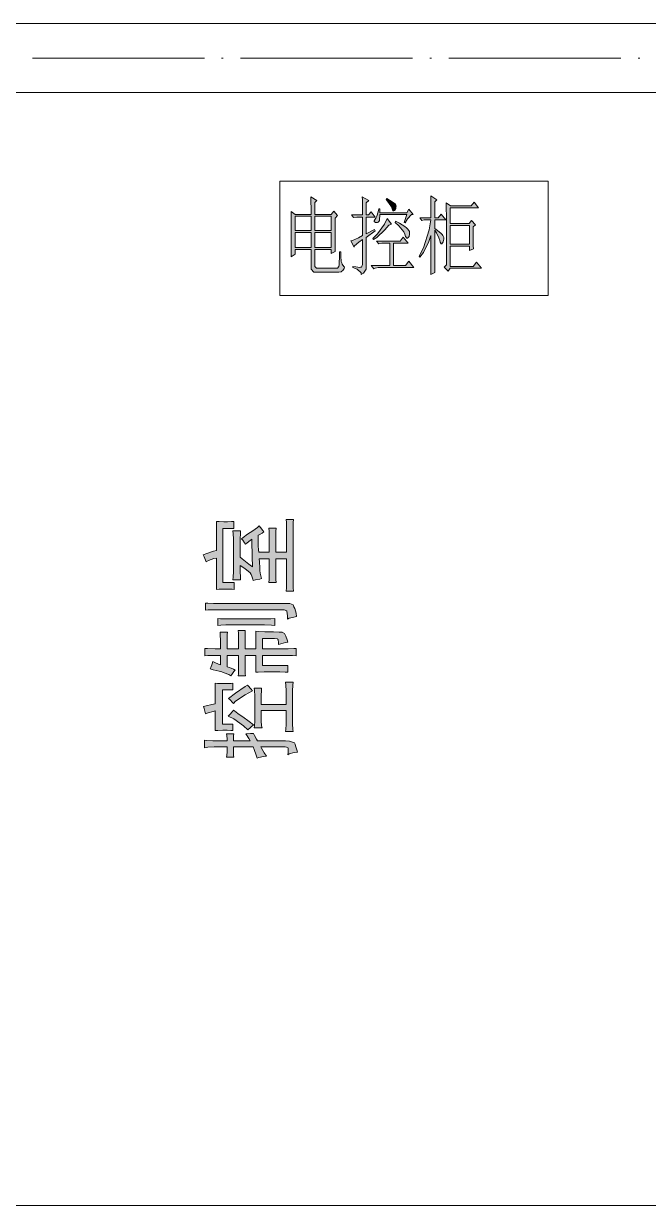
# Model space of a CAD drawing. Header units: millimetres. Extents: x 388 to 64525, y 87 to 607.
# Drawn here: x 64188.39 to 64210.19, y 498.21 to 539.42 of the extents above; entities that cross this region are included whole.
import ezdxf

# ---------------------------------------------------------------- set-up
doc = ezdxf.new("R2010")
doc.units = ezdxf.units.MM

msp = doc.modelspace()

# ---------------------------------------------------------------- hatches: boundary and pattern name
h = msp.add_hatch(color=0)
h.paths.add_polyline_path([(64198.419, 532.766), (64198.419, 532.935), (64198.416, 533.243), (64198.412, 533.382), (64198.624, 533.253), (64198.552, 533.175), (64198.552, 532.766), (64199.118, 532.766), (64199.211, 532.881), (64199.34, 532.72), (64199.258, 532.637), (64199.258, 532.175), (64199.261, 531.595), (64199.265, 531.476), (64199.125, 531.397), (64199.125, 531.537), (64198.552, 531.537), (64198.552, 531.014), (64198.552, 530.95), (64198.606, 530.885), (64198.663, 530.885), (64199.304, 530.885), (64199.344, 530.889), (64199.39, 530.95), (64199.398, 531.007), (64199.401, 531.061), (64199.412, 531.286), (64199.416, 531.455), (64199.462, 531.455), (64199.462, 531.308), (64199.476, 531.118), (64199.494, 531.071), (64199.509, 531.025), (64199.559, 530.95), (64199.591, 530.921), (64199.573, 530.874), (64199.527, 530.806), (64199.498, 530.785), (64199.469, 530.767), (64199.39, 530.745), (64199.34, 530.745), (64198.617, 530.745), (64198.516, 530.745), (64198.419, 530.86), (64198.419, 530.978), (64198.419, 531.537), (64197.864, 531.537), (64197.864, 531.372), (64197.724, 531.29), (64197.728, 531.491), (64197.732, 531.895), (64197.732, 532.103), (64197.732, 532.315), (64197.728, 532.698), (64197.724, 532.87), (64197.871, 532.766)])
h.paths.add_polyline_path([(64198.552, 532.128), (64198.552, 531.605), (64199.125, 531.605), (64199.125, 532.128)])
h.paths.add_polyline_path([(64197.864, 532.128), (64197.864, 531.605), (64198.419, 531.605), (64198.419, 532.128)])
h.paths.add_polyline_path([(64198.552, 532.698), (64198.552, 532.2), (64199.125, 532.2), (64199.125, 532.698)])
h.paths.add_polyline_path([(64197.864, 532.698), (64197.864, 532.2), (64198.419, 532.2), (64198.419, 532.698)])
h = msp.add_hatch(color=0)
h.dxf.hatch_style = 2
h.paths.add_polyline_path([(64200.652, 532.196), (64200.344, 531.964), (64200.344, 530.953), (64200.34, 530.86), (64200.25, 530.717), (64200.168, 530.663), (64200.168, 530.727), (64200.025, 530.849), (64199.881, 530.907), (64199.881, 530.953), (64199.982, 530.932), (64200.118, 530.914), (64200.15, 530.921), (64200.182, 530.925), (64200.215, 531.014), (64200.215, 531.093), (64200.215, 531.885), (64200.086, 531.792), (64199.942, 531.663), (64199.928, 531.627), (64199.813, 531.838), (64199.871, 531.856), (64200.071, 531.949), (64200.215, 532.024), (64200.215, 532.673), (64200.021, 532.673), (64199.906, 532.651), (64199.835, 532.745), (64200.215, 532.745), (64200.215, 532.952), (64200.211, 533.271), (64200.204, 533.382), (64200.437, 533.253), (64200.344, 533.164), (64200.344, 532.745), (64200.419, 532.745), (64200.512, 532.859), (64200.662, 532.673), (64200.344, 532.673), (64200.344, 532.082), (64200.634, 532.243)])
h = msp.add_hatch(color=0)
h.dxf.hatch_style = 2
h.paths.add_polyline_path([(64201.042, 533.279), (64201.06, 533.314), (64201.157, 533.261), (64201.289, 533.178), (64201.325, 533.15), (64201.361, 533.121), (64201.39, 533.053), (64201.383, 533.01), (64201.375, 532.97), (64201.358, 532.917), (64201.343, 532.906), (64201.332, 532.895), (64201.311, 532.884), (64201.289, 532.884), (64201.261, 532.924), (64201.246, 532.963), (64201.225, 533.024), (64201.121, 533.178)])
h = msp.add_hatch(color=0)
h.dxf.hatch_style = 2
h.paths.add_polyline_path([(64202.733, 532.211), (64202.733, 531.587), (64202.741, 530.849), (64202.744, 530.735), (64202.594, 530.663), (64202.601, 530.932), (64202.604, 531.612), (64202.604, 532.024), (64202.533, 531.817), (64202.339, 531.437), (64202.214, 531.268), (64202.196, 531.304), (64202.343, 531.595), (64202.543, 532.229), (64202.594, 532.573), (64202.371, 532.573), (64202.289, 532.548), (64202.214, 532.641), (64202.604, 532.641), (64202.604, 532.852), (64202.601, 533.236), (64202.594, 533.407), (64202.809, 533.268), (64202.733, 533.2), (64202.733, 532.641), (64202.855, 532.641), (64202.959, 532.77), (64203.117, 532.573), (64202.733, 532.573), (64202.733, 532.268), (64202.834, 532.204), (64202.959, 532.103), (64202.991, 532.067), (64203.02, 532.028), (64203.049, 531.956), (64203.049, 531.921), (64203.049, 531.903), (64203.038, 531.849), (64203.024, 531.809), (64203.009, 531.774), (64202.984, 531.734), (64202.963, 531.734), (64202.93, 531.792), (64202.913, 531.849), (64202.884, 531.942), (64202.794, 532.125)])
h = msp.add_hatch(color=0)
h.dxf.hatch_style = 2
h.paths.add_polyline_path([(64201.673, 532.487), (64201.759, 532.755), (64200.82, 532.755), (64200.82, 532.702), (64200.813, 532.619), (64200.809, 532.587), (64200.806, 532.555), (64200.781, 532.512), (64200.759, 532.497), (64200.738, 532.487), (64200.709, 532.476), (64200.698, 532.476), (64200.688, 532.476), (64200.666, 532.483), (64200.652, 532.494), (64200.637, 532.501), (64200.623, 532.515), (64200.623, 532.54), (64200.652, 532.598), (64200.68, 532.637), (64200.716, 532.698), (64200.766, 532.859), (64200.781, 532.963), (64200.82, 532.963), (64200.82, 532.823), (64201.759, 532.823), (64201.834, 532.942), (64201.981, 532.755), (64201.927, 532.755), (64201.787, 532.608), (64201.701, 532.465)])
h = msp.add_hatch(color=0)
h.paths.add_polyline_path([(64204.073, 532.329), (64204.073, 532.042), (64204.077, 531.663), (64204.084, 531.569), (64203.944, 531.501), (64203.944, 531.652), (64203.274, 531.652), (64203.274, 530.953), (64204.073, 530.953), (64204.195, 531.104), (64204.371, 530.885), (64203.274, 530.885), (64203.199, 530.781), (64203.07, 530.921), (64203.142, 531), (64203.142, 532.465), (64203.142, 532.666), (64203.138, 533.013), (64203.135, 533.164), (64203.282, 533.06), (64204.009, 533.06), (64204.109, 533.189), (64204.267, 532.988), (64203.274, 532.988), (64203.274, 532.444), (64203.934, 532.444), (64204.016, 532.548), (64204.156, 532.397)])
h.paths.add_polyline_path([(64203.274, 532.376), (64203.274, 531.724), (64203.944, 531.724), (64203.944, 532.376)])
h = msp.add_hatch(color=0)
h.dxf.hatch_style = 2
h.paths.add_polyline_path([(64201.135, 532.394), (64200.992, 532.222), (64200.72, 531.964), (64200.594, 531.885), (64200.576, 531.921), (64200.741, 532.082), (64200.985, 532.429), (64201.071, 532.616), (64201.229, 532.429)])
h = msp.add_hatch(color=0)
h.dxf.hatch_style = 2
h.paths.add_polyline_path([(64201.35, 532.487), (64201.368, 532.523), (64201.508, 532.454), (64201.698, 532.34), (64201.748, 532.297), (64201.798, 532.254), (64201.852, 532.164), (64201.856, 532.118), (64201.859, 532.071), (64201.845, 531.999), (64201.827, 531.978), (64201.813, 531.953), (64201.791, 531.931), (64201.766, 531.931), (64201.719, 531.999), (64201.694, 532.071), (64201.655, 532.157), (64201.483, 532.365)])
h = msp.add_hatch(color=0)
h.dxf.hatch_style = 2
h.paths.add_polyline_path([(64200.709, 531.827), (64201.526, 531.827), (64201.637, 531.967), (64201.805, 531.756), (64201.293, 531.756), (64201.293, 530.978), (64201.712, 530.978), (64201.834, 531.129), (64202.01, 530.907), (64200.827, 530.907), (64200.766, 530.907), (64200.655, 530.889), (64200.605, 530.871), (64200.523, 530.978), (64201.164, 530.978), (64201.164, 531.756), (64200.885, 531.756), (64200.781, 531.734)])
h = msp.add_hatch(color=0)
h.dxf.hatch_style = 2
h.paths.add_polyline_path([(64195.711, 521.394), (64195.711, 521.455), (64195.704, 521.623), (64195.696, 521.731), (64195.965, 521.731), (64195.958, 521.63), (64195.951, 521.462), (64195.951, 521.394), (64195.951, 520.81), (64196.015, 520.752), (64196.134, 520.656), (64196.191, 520.613), (64196.245, 520.57), (64196.338, 520.502), (64196.374, 520.473), (64196.374, 520.555), (64196.37, 520.749), (64196.366, 520.853), (64196.363, 520.96), (64196.359, 521.254), (64196.359, 521.437), (64196.302, 521.397), (64196.191, 521.315), (64196.134, 521.268), (64196.105, 521.315), (64196.037, 521.405), (64195.994, 521.451), (64196.048, 521.501), (64196.202, 521.612), (64196.295, 521.673), (64196.392, 521.734), (64196.549, 521.849), (64196.61, 521.899), (64196.653, 521.842), (64196.739, 521.741), (64196.779, 521.698), (64196.718, 521.652), (64196.61, 521.591), (64196.571, 521.573), (64196.574, 521.455), (64196.581, 521.294), (64196.581, 521.247), (64196.581, 521.204), (64196.589, 521.071), (64196.596, 520.989), (64196.961, 520.989), (64196.961, 521.437), (64196.961, 521.523), (64196.954, 521.713), (64196.947, 521.82), (64197.201, 521.82), (64197.194, 521.713), (64197.187, 521.523), (64197.187, 521.437), (64197.187, 520.989), (64197.567, 520.989), (64197.567, 521.698), (64197.567, 521.809), (64197.56, 522.021), (64197.552, 522.125), (64197.803, 522.125), (64197.8, 522.021), (64197.792, 521.809), (64197.792, 521.698), (64197.792, 520.057), (64197.792, 519.961), (64197.8, 519.746), (64197.803, 519.627), (64197.552, 519.627), (64197.56, 519.746), (64197.567, 519.961), (64197.567, 520.057), (64197.567, 520.752), (64197.187, 520.752), (64197.187, 520.358), (64197.187, 520.247), (64197.194, 520.032), (64197.201, 519.932), (64196.947, 519.932), (64196.954, 520.032), (64196.961, 520.254), (64196.961, 520.369), (64196.961, 520.752), (64196.61, 520.752), (64196.617, 520.645), (64196.632, 520.444), (64196.639, 520.348), (64196.646, 520.254), (64196.675, 520.111), (64196.696, 520.068), (64196.632, 520.05), (64196.485, 520.018), (64196.399, 520), (64196.395, 520.05), (64196.359, 520.154), (64196.331, 520.208), (64196.302, 520.262), (64196.112, 520.416), (64195.951, 520.516), (64195.951, 520.405), (64195.951, 520.308), (64195.958, 520.118), (64195.965, 520.022), (64195.696, 520.022), (64195.704, 520.118), (64195.711, 520.308), (64195.711, 520.405)])
h = msp.add_hatch(color=0)
h.dxf.hatch_style = 2
h.paths.add_polyline_path([(64194.657, 520.889), (64194.786, 520.939), (64195.016, 521.018), (64195.123, 521.046), (64195.123, 522.057), (64195.213, 522.05), (64195.374, 522.046), (64195.446, 522.046), (64195.51, 522.046), (64195.65, 522.05), (64195.725, 522.057), (64195.725, 521.809), (64195.345, 521.809), (64195.345, 519.932), (64195.739, 519.932), (64195.739, 519.685), (64195.671, 519.692), (64195.528, 519.696), (64195.46, 519.696), (64195.381, 519.696), (64195.213, 519.692), (64195.123, 519.685), (64195.123, 520.774), (64195.03, 520.76), (64194.847, 520.695), (64194.758, 520.652), (64194.743, 520.702), (64194.693, 520.821)])
h = msp.add_hatch(color=0)
h.dxf.hatch_style = 2
h.paths.add_polyline_path([(64194.743, 519.212), (64194.815, 519.208), (64195.016, 519.201), (64195.152, 519.201), (64197.581, 519.201), (64197.678, 519.201), (64197.8, 519.144), (64197.825, 519.083), (64197.85, 519.026), (64197.896, 518.854), (64197.918, 518.742), (64197.825, 518.725), (64197.663, 518.682), (64197.595, 518.653), (64197.595, 518.746), (64197.588, 518.875), (64197.581, 518.911), (64197.574, 518.943), (64197.481, 518.979), (64197.398, 518.979), (64195.152, 518.979), (64195.03, 518.979), (64194.826, 518.972), (64194.743, 518.965)])
h = msp.add_hatch(color=0)
h.dxf.hatch_style = 2
h.paths.add_polyline_path([(64195.166, 518.674), (64195.263, 518.667), (64195.438, 518.664), (64195.517, 518.664), (64196.682, 518.664), (64196.779, 518.664), (64197.019, 518.667), (64197.158, 518.674), (64197.158, 518.427), (64197.04, 518.438), (64196.8, 518.449), (64196.682, 518.449), (64195.517, 518.449), (64195.446, 518.449), (64195.27, 518.438), (64195.166, 518.427)])
h = msp.add_hatch(color=0)
h.dxf.hatch_style = 2
h.paths.add_polyline_path([(64194.994, 517.17), (64195.066, 517.134), (64195.198, 517.08), (64195.263, 517.055), (64195.263, 517.381), (64195.087, 517.381), (64194.815, 517.377), (64194.715, 517.37), (64194.715, 517.628), (64194.808, 517.625), (64195.08, 517.617), (64195.263, 517.617), (64195.263, 517.786), (64195.263, 517.9), (64195.256, 518.101), (64195.249, 518.191), (64195.503, 518.191), (64195.496, 518.112), (64195.489, 517.915), (64195.489, 517.797), (64195.489, 517.617), (64195.894, 517.617), (64195.894, 517.9), (64195.894, 517.983), (64195.886, 518.162), (64195.879, 518.259), (64196.119, 518.259), (64196.119, 517.617), (64196.499, 517.617), (64196.499, 518.227), (64196.581, 518.219), (64196.814, 518.212), (64196.961, 518.209), (64197.108, 518.205), (64197.309, 518.198), (64197.363, 518.198), (64197.416, 518.194), (64197.492, 518.148), (64197.517, 518.101), (64197.542, 518.055), (64197.588, 517.926), (64197.61, 517.843), (64197.531, 517.832), (64197.37, 517.793), (64197.284, 517.764), (64197.284, 517.836), (64197.273, 517.926), (64197.266, 517.943), (64197.255, 517.961), (64197.144, 517.979), (64197.047, 517.979), (64196.725, 517.979), (64196.725, 517.617), (64197.495, 517.617), (64197.617, 517.617), (64197.818, 517.625), (64197.904, 517.628), (64197.904, 517.37), (64197.771, 517.377), (64197.567, 517.381), (64197.495, 517.381), (64196.725, 517.381), (64196.725, 517.033), (64197.61, 517.033), (64197.61, 516.797), (64197.517, 516.804), (64197.327, 516.808), (64197.23, 516.808), (64196.922, 516.808), (64196.786, 516.808), (64196.574, 516.804), (64196.499, 516.797), (64196.499, 517.381), (64196.119, 517.381), (64196.119, 517.023), (64196.119, 516.922), (64196.126, 516.747), (64196.134, 516.675), (64195.879, 516.675), (64195.886, 516.747), (64195.894, 516.922), (64195.894, 517.023), (64195.894, 517.381), (64195.489, 517.381), (64195.489, 516.99), (64195.571, 516.962), (64195.711, 516.904), (64195.768, 516.876), (64195.725, 516.826), (64195.657, 516.725), (64195.628, 516.675), (64195.557, 516.715), (64195.395, 516.783), (64195.306, 516.808), (64195.213, 516.836), (64195.009, 516.886), (64194.897, 516.912), (64194.926, 516.965), (64194.976, 517.094)])
h = msp.add_hatch(color=0)
h.dxf.hatch_style = 2
h.paths.add_polyline_path([(64195.08, 515.45), (64195.001, 515.432), (64194.833, 515.382), (64194.743, 515.349), (64194.729, 515.4), (64194.693, 515.529), (64194.672, 515.607), (64194.758, 515.629), (64194.962, 515.675), (64195.08, 515.697), (64195.08, 516.417), (64195.159, 516.41), (64195.32, 516.403), (64195.403, 516.403), (64195.489, 516.403), (64195.636, 516.41), (64195.696, 516.417), (64195.696, 516.191), (64195.335, 516.191), (64195.335, 514.988), (64195.696, 514.988), (64195.696, 514.765), (64195.628, 514.769), (64195.489, 514.776), (64195.417, 514.776), (64195.342, 514.776), (64195.17, 514.769), (64195.08, 514.765)])
h = msp.add_hatch(color=0)
h.dxf.hatch_style = 2
h.paths.add_polyline_path([(64195.542, 515.887), (64195.79, 516.073), (64196.119, 516.302), (64196.205, 516.349), (64196.23, 516.32), (64196.316, 516.224), (64196.374, 516.156), (64196.119, 516.012), (64195.79, 515.787), (64195.711, 515.708), (64195.686, 515.74), (64195.6, 515.833)])
h = msp.add_hatch(color=0)
h.dxf.hatch_style = 2
h.paths.add_polyline_path([(64196.456, 515.876), (64196.456, 515.976), (64196.449, 516.163), (64196.442, 516.249), (64196.696, 516.249), (64196.689, 516.163), (64196.682, 515.984), (64196.682, 515.887), (64196.682, 515.675), (64197.552, 515.675), (64197.552, 516.044), (64197.552, 516.145), (64197.538, 516.349), (64197.524, 516.449), (64197.792, 516.449), (64197.785, 516.349), (64197.778, 516.156), (64197.778, 516.066), (64197.778, 515.134), (64197.778, 514.998), (64197.785, 514.798), (64197.792, 514.73), (64197.524, 514.73), (64197.538, 514.798), (64197.552, 514.984), (64197.552, 515.102), (64197.552, 515.46), (64196.682, 515.46), (64196.682, 515.202), (64196.682, 515.102), (64196.696, 514.934), (64196.71, 514.866), (64196.442, 514.866), (64196.449, 514.927), (64196.456, 515.091), (64196.456, 515.192)])
h = msp.add_hatch(color=0)
h.dxf.hatch_style = 2
h.paths.add_polyline_path([(64195.711, 515.482), (64195.747, 515.45), (64195.868, 515.36), (64195.951, 515.303), (64196.037, 515.245), (64196.266, 515.077), (64196.413, 514.966), (64196.22, 514.787), (64196.069, 514.927), (64195.725, 515.17), (64195.528, 515.271), (64195.585, 515.324), (64195.679, 515.432)])
h = msp.add_hatch(color=0)
h.dxf.hatch_style = 2
h.paths.add_polyline_path([(64196.864, 513.877), (64196.764, 513.866), (64196.603, 513.827), (64196.542, 513.798), (64196.506, 513.909), (64196.435, 514.106), (64196.399, 514.192), (64195.711, 514.192), (64195.711, 514.113), (64195.711, 514.027), (64195.718, 513.895), (64195.725, 513.841), (64195.474, 513.841), (64195.481, 513.895), (64195.489, 514.027), (64195.489, 514.113), (64195.489, 514.192), (64195.166, 514.192), (64195.044, 514.192), (64194.815, 514.181), (64194.7, 514.167), (64194.7, 514.429), (64194.786, 514.414), (64194.991, 514.403), (64195.109, 514.403), (64195.489, 514.403), (64195.489, 514.468), (64195.481, 514.59), (64195.474, 514.651), (64195.725, 514.651), (64195.718, 514.59), (64195.711, 514.468), (64195.711, 514.403), (64196.302, 514.403), (64196.245, 514.489), (64196.169, 514.611), (64196.148, 514.651), (64196.177, 514.651), (64196.309, 514.658), (64196.413, 514.661), (64196.449, 514.597), (64196.521, 514.468), (64196.556, 514.403), (64197.524, 514.403), (64197.671, 514.4), (64197.839, 514.339), (64197.861, 514.285), (64197.882, 514.232), (64197.925, 514.095), (64197.947, 514.013), (64197.832, 513.995), (64197.663, 513.948), (64197.61, 513.92), (64197.624, 514.013), (64197.624, 514.128), (64197.617, 514.153), (64197.606, 514.178), (64197.517, 514.196), (64197.441, 514.192), (64196.667, 514.192), (64196.689, 514.146), (64196.786, 513.988)])

# ---------------------------------------------------------------- linework, layer by layer
at = {"color": 0, "lineweight": 0}
for points in [[(64173.178, 539.416), (64273.192, 539.416)], [(64175.578, 539.416), (64275.593, 539.416)], [(64194.7, 538.216), (64188.699, 538.216)], [(64195.36, 538.216), (64195.302, 538.216)], [(64201.963, 538.216), (64195.962, 538.216)], [(64202.626, 538.216), (64202.565, 538.216)], [(64209.229, 538.216), (64203.224, 538.216)], [(64209.889, 538.216), (64209.828, 538.216)], [(64175.578, 537.016), (64273.192, 537.016)], [(64175.578, 537.016), (64273.192, 537.016)], [(64174.467, 498.209), (64224.385, 498.209)]]:
    msp.add_lwpolyline(points, dxfattribs=at)
for points in [[(64197.33, 529.932), (64197.33, 533.923), (64206.693, 533.923), (64206.693, 529.932)], [(64198.419, 532.766), (64198.419, 532.935), (64198.416, 533.243), (64198.412, 533.382), (64198.624, 533.253), (64198.552, 533.175), (64198.552, 532.766), (64199.118, 532.766), (64199.211, 532.881), (64199.34, 532.72), (64199.258, 532.637), (64199.258, 532.175), (64199.261, 531.595), (64199.265, 531.476), (64199.125, 531.397), (64199.125, 531.537), (64198.552, 531.537), (64198.552, 531.014), (64198.552, 530.95), (64198.606, 530.885), (64198.663, 530.885), (64199.304, 530.885), (64199.344, 530.889), (64199.39, 530.95), (64199.398, 531.007), (64199.401, 531.061), (64199.412, 531.286), (64199.416, 531.455), (64199.462, 531.455), (64199.462, 531.308), (64199.476, 531.118), (64199.494, 531.071), (64199.509, 531.025), (64199.559, 530.95), (64199.591, 530.921), (64199.573, 530.874), (64199.527, 530.806), (64199.498, 530.785), (64199.469, 530.767), (64199.39, 530.745), (64199.34, 530.745), (64198.617, 530.745), (64198.516, 530.745), (64198.419, 530.86), (64198.419, 530.978), (64198.419, 531.537), (64197.864, 531.537), (64197.864, 531.372), (64197.724, 531.29), (64197.728, 531.491), (64197.732, 531.895), (64197.732, 532.103), (64197.732, 532.315), (64197.728, 532.698), (64197.724, 532.87), (64197.871, 532.766)], [(64200.652, 532.196), (64200.344, 531.964), (64200.344, 530.953), (64200.34, 530.86), (64200.25, 530.717), (64200.168, 530.663), (64200.168, 530.727), (64200.025, 530.849), (64199.881, 530.907), (64199.881, 530.953), (64199.982, 530.932), (64200.118, 530.914), (64200.15, 530.921), (64200.182, 530.925), (64200.215, 531.014), (64200.215, 531.093), (64200.215, 531.885), (64200.086, 531.792), (64199.942, 531.663), (64199.928, 531.627), (64199.813, 531.838), (64199.871, 531.856), (64200.071, 531.949), (64200.215, 532.024), (64200.215, 532.673), (64200.021, 532.673), (64199.906, 532.651), (64199.835, 532.745), (64200.215, 532.745), (64200.215, 532.952), (64200.211, 533.271), (64200.204, 533.382), (64200.437, 533.253), (64200.344, 533.164), (64200.344, 532.745), (64200.419, 532.745), (64200.512, 532.859), (64200.662, 532.673), (64200.344, 532.673), (64200.344, 532.082), (64200.634, 532.243)], [(64201.042, 533.279), (64201.06, 533.314), (64201.157, 533.261), (64201.289, 533.178), (64201.325, 533.15), (64201.361, 533.121), (64201.39, 533.053), (64201.383, 533.01), (64201.375, 532.97), (64201.358, 532.917), (64201.343, 532.906), (64201.332, 532.895), (64201.311, 532.884), (64201.289, 532.884), (64201.261, 532.924), (64201.246, 532.963), (64201.225, 533.024), (64201.121, 533.178)], [(64202.733, 532.211), (64202.733, 531.587), (64202.741, 530.849), (64202.744, 530.735), (64202.594, 530.663), (64202.601, 530.932), (64202.604, 531.612), (64202.604, 532.024), (64202.533, 531.817), (64202.339, 531.437), (64202.214, 531.268), (64202.196, 531.304), (64202.343, 531.595), (64202.543, 532.229), (64202.594, 532.573), (64202.371, 532.573), (64202.289, 532.548), (64202.214, 532.641), (64202.604, 532.641), (64202.604, 532.852), (64202.601, 533.236), (64202.594, 533.407), (64202.809, 533.268), (64202.733, 533.2), (64202.733, 532.641), (64202.855, 532.641), (64202.959, 532.77), (64203.117, 532.573), (64202.733, 532.573), (64202.733, 532.268), (64202.834, 532.204), (64202.959, 532.103), (64202.991, 532.067), (64203.02, 532.028), (64203.049, 531.956), (64203.049, 531.921), (64203.049, 531.903), (64203.038, 531.849), (64203.024, 531.809), (64203.009, 531.774), (64202.984, 531.734), (64202.963, 531.734), (64202.93, 531.792), (64202.913, 531.849), (64202.884, 531.942), (64202.794, 532.125)], [(64201.673, 532.487), (64201.759, 532.755), (64200.82, 532.755), (64200.82, 532.702), (64200.813, 532.619), (64200.809, 532.587), (64200.806, 532.555), (64200.781, 532.512), (64200.759, 532.497), (64200.738, 532.487), (64200.709, 532.476), (64200.698, 532.476), (64200.688, 532.476), (64200.666, 532.483), (64200.652, 532.494), (64200.637, 532.501), (64200.623, 532.515), (64200.623, 532.54), (64200.652, 532.598), (64200.68, 532.637), (64200.716, 532.698), (64200.766, 532.859), (64200.781, 532.963), (64200.82, 532.963), (64200.82, 532.823), (64201.759, 532.823), (64201.834, 532.942), (64201.981, 532.755), (64201.927, 532.755), (64201.787, 532.608), (64201.701, 532.465)], [(64204.073, 532.329), (64204.073, 532.042), (64204.077, 531.663), (64204.084, 531.569), (64203.944, 531.501), (64203.944, 531.652), (64203.274, 531.652), (64203.274, 530.953), (64204.073, 530.953), (64204.195, 531.104), (64204.371, 530.885), (64203.274, 530.885), (64203.199, 530.781), (64203.07, 530.921), (64203.142, 531), (64203.142, 532.465), (64203.142, 532.666), (64203.138, 533.013), (64203.135, 533.164), (64203.282, 533.06), (64204.009, 533.06), (64204.109, 533.189), (64204.267, 532.988), (64203.274, 532.988), (64203.274, 532.444), (64203.934, 532.444), (64204.016, 532.548), (64204.156, 532.397)], [(64197.864, 532.698), (64197.864, 532.2), (64198.419, 532.2), (64198.419, 532.698)], [(64198.552, 532.698), (64198.552, 532.2), (64199.125, 532.2), (64199.125, 532.698)], [(64201.135, 532.394), (64200.992, 532.222), (64200.72, 531.964), (64200.594, 531.885), (64200.576, 531.921), (64200.741, 532.082), (64200.985, 532.429), (64201.071, 532.616), (64201.229, 532.429)], [(64201.35, 532.487), (64201.368, 532.523), (64201.508, 532.454), (64201.698, 532.34), (64201.748, 532.297), (64201.798, 532.254), (64201.852, 532.164), (64201.856, 532.118), (64201.859, 532.071), (64201.845, 531.999), (64201.827, 531.978), (64201.813, 531.953), (64201.791, 531.931), (64201.766, 531.931), (64201.719, 531.999), (64201.694, 532.071), (64201.655, 532.157), (64201.483, 532.365)], [(64197.864, 532.128), (64197.864, 531.605), (64198.419, 531.605), (64198.419, 532.128)], [(64198.552, 532.128), (64198.552, 531.605), (64199.125, 531.605), (64199.125, 532.128)], [(64203.274, 532.376), (64203.274, 531.724), (64203.944, 531.724), (64203.944, 532.376)], [(64200.709, 531.827), (64201.526, 531.827), (64201.637, 531.967), (64201.805, 531.756), (64201.293, 531.756), (64201.293, 530.978), (64201.712, 530.978), (64201.834, 531.129), (64202.01, 530.907), (64200.827, 530.907), (64200.766, 530.907), (64200.655, 530.889), (64200.605, 530.871), (64200.523, 530.978), (64201.164, 530.978), (64201.164, 531.756), (64200.885, 531.756), (64200.781, 531.734)], [(64195.711, 521.394), (64195.711, 521.455), (64195.704, 521.623), (64195.696, 521.731), (64195.965, 521.731), (64195.958, 521.63), (64195.951, 521.462), (64195.951, 521.394), (64195.951, 520.81), (64196.015, 520.752), (64196.134, 520.656), (64196.191, 520.613), (64196.245, 520.57), (64196.338, 520.502), (64196.374, 520.473), (64196.374, 520.555), (64196.37, 520.749), (64196.366, 520.853), (64196.363, 520.96), (64196.359, 521.254), (64196.359, 521.437), (64196.302, 521.397), (64196.191, 521.315), (64196.134, 521.268), (64196.105, 521.315), (64196.037, 521.405), (64195.994, 521.451), (64196.048, 521.501), (64196.202, 521.612), (64196.295, 521.673), (64196.392, 521.734), (64196.549, 521.849), (64196.61, 521.899), (64196.653, 521.842), (64196.739, 521.741), (64196.779, 521.698), (64196.718, 521.652), (64196.61, 521.591), (64196.571, 521.573), (64196.574, 521.455), (64196.581, 521.294), (64196.581, 521.247), (64196.581, 521.204), (64196.589, 521.071), (64196.596, 520.989), (64196.961, 520.989), (64196.961, 521.437), (64196.961, 521.523), (64196.954, 521.713), (64196.947, 521.82), (64197.201, 521.82), (64197.194, 521.713), (64197.187, 521.523), (64197.187, 521.437), (64197.187, 520.989), (64197.567, 520.989), (64197.567, 521.698), (64197.567, 521.809), (64197.56, 522.021), (64197.552, 522.125), (64197.803, 522.125), (64197.8, 522.021), (64197.792, 521.809), (64197.792, 521.698), (64197.792, 520.057), (64197.792, 519.961), (64197.8, 519.746), (64197.803, 519.627), (64197.552, 519.627), (64197.56, 519.746), (64197.567, 519.961), (64197.567, 520.057), (64197.567, 520.752), (64197.187, 520.752), (64197.187, 520.358), (64197.187, 520.247), (64197.194, 520.032), (64197.201, 519.932), (64196.947, 519.932), (64196.954, 520.032), (64196.961, 520.254), (64196.961, 520.369), (64196.961, 520.752), (64196.61, 520.752), (64196.617, 520.645), (64196.632, 520.444), (64196.639, 520.348), (64196.646, 520.254), (64196.675, 520.111), (64196.696, 520.068), (64196.632, 520.05), (64196.485, 520.018), (64196.399, 520), (64196.395, 520.05), (64196.359, 520.154), (64196.331, 520.208), (64196.302, 520.262), (64196.112, 520.416), (64195.951, 520.516), (64195.951, 520.405), (64195.951, 520.308), (64195.958, 520.118), (64195.965, 520.022), (64195.696, 520.022), (64195.704, 520.118), (64195.711, 520.308), (64195.711, 520.405)], [(64194.657, 520.889), (64194.786, 520.939), (64195.016, 521.018), (64195.123, 521.046), (64195.123, 522.057), (64195.213, 522.05), (64195.374, 522.046), (64195.446, 522.046), (64195.51, 522.046), (64195.65, 522.05), (64195.725, 522.057), (64195.725, 521.809), (64195.345, 521.809), (64195.345, 519.932), (64195.739, 519.932), (64195.739, 519.685), (64195.671, 519.692), (64195.528, 519.696), (64195.46, 519.696), (64195.381, 519.696), (64195.213, 519.692), (64195.123, 519.685), (64195.123, 520.774), (64195.03, 520.76), (64194.847, 520.695), (64194.758, 520.652), (64194.743, 520.702), (64194.693, 520.821)], [(64194.743, 519.212), (64194.815, 519.208), (64195.016, 519.201), (64195.152, 519.201), (64197.581, 519.201), (64197.678, 519.201), (64197.8, 519.144), (64197.825, 519.083), (64197.85, 519.026), (64197.896, 518.854), (64197.918, 518.742), (64197.825, 518.725), (64197.663, 518.682), (64197.595, 518.653), (64197.595, 518.746), (64197.588, 518.875), (64197.581, 518.911), (64197.574, 518.943), (64197.481, 518.979), (64197.398, 518.979), (64195.152, 518.979), (64195.03, 518.979), (64194.826, 518.972), (64194.743, 518.965)], [(64195.166, 518.674), (64195.263, 518.667), (64195.438, 518.664), (64195.517, 518.664), (64196.682, 518.664), (64196.779, 518.664), (64197.019, 518.667), (64197.158, 518.674), (64197.158, 518.427), (64197.04, 518.438), (64196.8, 518.449), (64196.682, 518.449), (64195.517, 518.449), (64195.446, 518.449), (64195.27, 518.438), (64195.166, 518.427)], [(64194.994, 517.17), (64195.066, 517.134), (64195.198, 517.08), (64195.263, 517.055), (64195.263, 517.381), (64195.087, 517.381), (64194.815, 517.377), (64194.715, 517.37), (64194.715, 517.628), (64194.808, 517.625), (64195.08, 517.617), (64195.263, 517.617), (64195.263, 517.786), (64195.263, 517.9), (64195.256, 518.101), (64195.249, 518.191), (64195.503, 518.191), (64195.496, 518.112), (64195.489, 517.915), (64195.489, 517.797), (64195.489, 517.617), (64195.894, 517.617), (64195.894, 517.9), (64195.894, 517.983), (64195.886, 518.162), (64195.879, 518.259), (64196.119, 518.259), (64196.119, 517.617), (64196.499, 517.617), (64196.499, 518.227), (64196.581, 518.219), (64196.814, 518.212), (64196.961, 518.209), (64197.108, 518.205), (64197.309, 518.198), (64197.363, 518.198), (64197.416, 518.194), (64197.492, 518.148), (64197.517, 518.101), (64197.542, 518.055), (64197.588, 517.926), (64197.61, 517.843), (64197.531, 517.832), (64197.37, 517.793), (64197.284, 517.764), (64197.284, 517.836), (64197.273, 517.926), (64197.266, 517.943), (64197.255, 517.961), (64197.144, 517.979), (64197.047, 517.979), (64196.725, 517.979), (64196.725, 517.617), (64197.495, 517.617), (64197.617, 517.617), (64197.818, 517.625), (64197.904, 517.628), (64197.904, 517.37), (64197.771, 517.377), (64197.567, 517.381), (64197.495, 517.381), (64196.725, 517.381), (64196.725, 517.033), (64197.61, 517.033), (64197.61, 516.797), (64197.517, 516.804), (64197.327, 516.808), (64197.23, 516.808), (64196.922, 516.808), (64196.786, 516.808), (64196.574, 516.804), (64196.499, 516.797), (64196.499, 517.381), (64196.119, 517.381), (64196.119, 517.023), (64196.119, 516.922), (64196.126, 516.747), (64196.134, 516.675), (64195.879, 516.675), (64195.886, 516.747), (64195.894, 516.922), (64195.894, 517.023), (64195.894, 517.381), (64195.489, 517.381), (64195.489, 516.99), (64195.571, 516.962), (64195.711, 516.904), (64195.768, 516.876), (64195.725, 516.826), (64195.657, 516.725), (64195.628, 516.675), (64195.557, 516.715), (64195.395, 516.783), (64195.306, 516.808), (64195.213, 516.836), (64195.009, 516.886), (64194.897, 516.912), (64194.926, 516.965), (64194.976, 517.094)], [(64195.08, 515.45), (64195.001, 515.432), (64194.833, 515.382), (64194.743, 515.349), (64194.729, 515.4), (64194.693, 515.529), (64194.672, 515.607), (64194.758, 515.629), (64194.962, 515.675), (64195.08, 515.697), (64195.08, 516.417), (64195.159, 516.41), (64195.32, 516.403), (64195.403, 516.403), (64195.489, 516.403), (64195.636, 516.41), (64195.696, 516.417), (64195.696, 516.191), (64195.335, 516.191), (64195.335, 514.988), (64195.696, 514.988), (64195.696, 514.765), (64195.628, 514.769), (64195.489, 514.776), (64195.417, 514.776), (64195.342, 514.776), (64195.17, 514.769), (64195.08, 514.765)], [(64195.542, 515.887), (64195.79, 516.073), (64196.119, 516.302), (64196.205, 516.349), (64196.23, 516.32), (64196.316, 516.224), (64196.374, 516.156), (64196.119, 516.012), (64195.79, 515.787), (64195.711, 515.708), (64195.686, 515.74), (64195.6, 515.833)], [(64196.456, 515.876), (64196.456, 515.976), (64196.449, 516.163), (64196.442, 516.249), (64196.696, 516.249), (64196.689, 516.163), (64196.682, 515.984), (64196.682, 515.887), (64196.682, 515.675), (64197.552, 515.675), (64197.552, 516.044), (64197.552, 516.145), (64197.538, 516.349), (64197.524, 516.449), (64197.792, 516.449), (64197.785, 516.349), (64197.778, 516.156), (64197.778, 516.066), (64197.778, 515.134), (64197.778, 514.998), (64197.785, 514.798), (64197.792, 514.73), (64197.524, 514.73), (64197.538, 514.798), (64197.552, 514.984), (64197.552, 515.102), (64197.552, 515.46), (64196.682, 515.46), (64196.682, 515.202), (64196.682, 515.102), (64196.696, 514.934), (64196.71, 514.866), (64196.442, 514.866), (64196.449, 514.927), (64196.456, 515.091), (64196.456, 515.192)], [(64195.711, 515.482), (64195.747, 515.45), (64195.868, 515.36), (64195.951, 515.303), (64196.037, 515.245), (64196.266, 515.077), (64196.413, 514.966), (64196.22, 514.787), (64196.069, 514.927), (64195.725, 515.17), (64195.528, 515.271), (64195.585, 515.324), (64195.679, 515.432)], [(64196.864, 513.877), (64196.764, 513.866), (64196.603, 513.827), (64196.542, 513.798), (64196.506, 513.909), (64196.435, 514.106), (64196.399, 514.192), (64195.711, 514.192), (64195.711, 514.113), (64195.711, 514.027), (64195.718, 513.895), (64195.725, 513.841), (64195.474, 513.841), (64195.481, 513.895), (64195.489, 514.027), (64195.489, 514.113), (64195.489, 514.192), (64195.166, 514.192), (64195.044, 514.192), (64194.815, 514.181), (64194.7, 514.167), (64194.7, 514.429), (64194.786, 514.414), (64194.991, 514.403), (64195.109, 514.403), (64195.489, 514.403), (64195.489, 514.468), (64195.481, 514.59), (64195.474, 514.651), (64195.725, 514.651), (64195.718, 514.59), (64195.711, 514.468), (64195.711, 514.403), (64196.302, 514.403), (64196.245, 514.489), (64196.169, 514.611), (64196.148, 514.651), (64196.177, 514.651), (64196.309, 514.658), (64196.413, 514.661), (64196.449, 514.597), (64196.521, 514.468), (64196.556, 514.403), (64197.524, 514.403), (64197.671, 514.4), (64197.839, 514.339), (64197.861, 514.285), (64197.882, 514.232), (64197.925, 514.095), (64197.947, 514.013), (64197.832, 513.995), (64197.663, 513.948), (64197.61, 513.92), (64197.624, 514.013), (64197.624, 514.128), (64197.617, 514.153), (64197.606, 514.178), (64197.517, 514.196), (64197.441, 514.192), (64196.667, 514.192), (64196.689, 514.146), (64196.786, 513.988)]]:
    msp.add_lwpolyline(points, close=True, dxfattribs=at)

doc.saveas('drawing.dxf')
